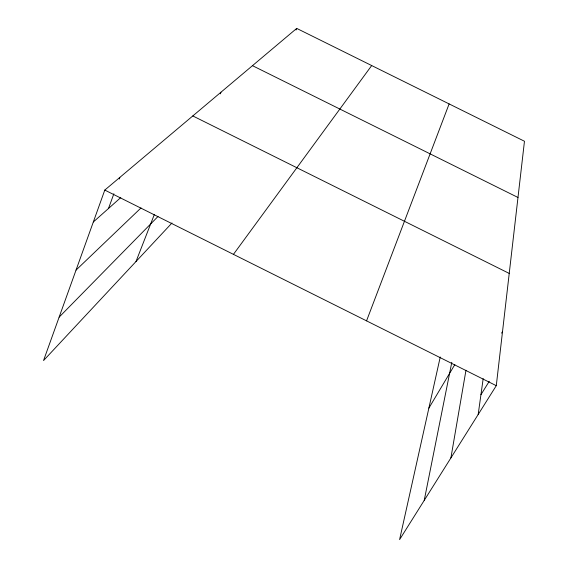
<?xml version="1.0" encoding="UTF-8"?>
<svg xmlns="http://www.w3.org/2000/svg" width="568" height="568" viewBox="0 0 568 568"><rect width="100%" height="100%" fill="white"/><g stroke="black" fill="none" stroke-linecap="round" stroke-linejoin="round"><path stroke-width="0.85" d="M440.25 356.995L399.602 539.6L496.283 385.672L524.47 141.254L296.716 28.4L104.789 190.081L43.53 360.574L171.99 222.976M478.178 414.491L483.183 378.607M450.893 457.936L465.966 370.272M424.218 500.415L451.801 362.32M108.502 208.491L113.87 193.766M119.237 179.041L119.841 177.408M366.552 320.856L449.125 103.923M135.993 261.536L154.382 214.399M220.32 93.834L220.966 92.208M296.027 30.019L296.716 28.4M428.868 408.108L454.876 364.521M501.601 333.111L502.517 331.606M480.947 394.661L489.261 381.298M233.448 254.357L371.692 65.554M59.129 317.157L158.011 216.479M76.041 270.098L141.006 207.931M93.322 221.996L120.785 197.557M252.476 65.668L517.988 197.479M192.8 115.936L509.226 273.428M104.789 190.081L496.283 385.672"/></g></svg>
